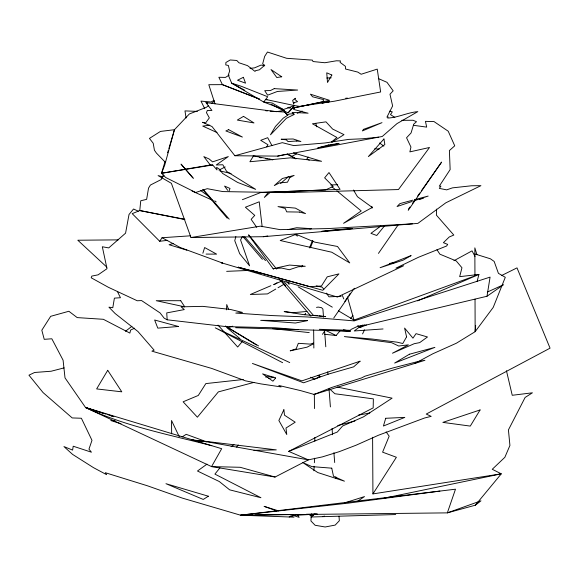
<?xml version="1.0" encoding="UTF-8"?>
<svg xmlns="http://www.w3.org/2000/svg" width="579" height="579" viewBox="0 0 579 579"><rect width="100%" height="100%" fill="white"/><g stroke="black" fill="none" stroke-linecap="round" stroke-linejoin="round"><path stroke-width="0.87" d="M436.588 209.113L436.4 215.142L453.813 235.06L449.232 236.992L443.398 242.681L447.683 244.396L446.648 245.981L418.574 257.221L395.949 268.135L403.65 265.732L337.434 297.049L221.25 262.736L222.626 263.083L180.257 247.523L162.055 237.73L159.703 241.269L132.215 213.658L139.771 210.546L184.752 219.267M226.548 309.866L226.729 304.576L228.64 309.541M311.357 513.797L310.93 520.962L315.106 525.269L325.159 526.977L335.205 525.088L339.352 520.709L338.997 516.236M313.898 470.778L314.158 466.298M314.375 462.715L314.636 458.228M475.67 325.449L475.149 331.68L456.382 343.217L432.911 353.74L415.092 363.337M343.412 329.769L350.244 331.246L319.34 329.313L350.592 330.334L350.91 329.487L358.01 326.143L366.398 324.993L487.004 296.253L490.073 277.117L354.182 320.889L307.5 316.974L272.13 315.577L235.798 313.08L242.478 312.421L230.565 309.49L202.737 306.363L181.118 306.841L184.288 309.591L166.73 312.906L167.172 319.803L225.976 326.607L275.293 327.794L298.243 329.646M477.132 281.38L478.927 274.439L459.675 276.653L461.962 267.751L456.223 260.934L439.881 254.181L436.957 249.694M235.848 236.565L234.756 240.69L239.684 253.711L249.585 265.804L240.574 239.952L242.261 236.768M401.812 120.309L413.001 120.266L416.511 121.691L413.732 124.152L411.061 132.953L406.545 137.773L410.945 147.03L409.881 151.879L429.509 147.486L398.453 189.557L284.723 192.633L222.828 191.584L207.239 188.689L195.688 192.489L165.623 177.456L161.555 173.273L165.095 161.309M167.628 152.769L168.38 150.207M168.887 148.499L174.453 129.703L189.355 113.969L206.406 107.289L208.549 105.639M202.86 253.247L204.64 247.537L216.618 254.13L206.11 254.08M310.46 247.761L313.036 241.002M212.71 164.986L210.307 164.986L203.815 156.605L209.171 159.001L212.58 161.881L228.292 156.583L216.257 164.986L222.806 164.754L226.592 171.37L255.686 189.362L237.6 182.421L222.64 173.468L219.448 169.227L216.611 167.338L216.995 169.929L212.71 164.986L161.555 173.273L164.762 164.986L174.453 129.703L160.434 131.426L149.44 138.403L153.218 143.274L154.434 150.25L156.453 153.131L165.471 162.424M229.052 190.911L230.008 188.443L224.558 186.076L227.692 190.317M301.681 266.991L302.354 265.334M309.454 247.928L312.501 240.473M362.57 333.917L364.524 329.849M163.394 174.938L161.172 179.555L150.417 185.056L148.528 188.124L146.639 199.357L140.755 200.768L139.771 210.546L184.802 219.542M294.74 107.419L293.654 109.453L308.093 113.195L292.084 112.391L294.327 114.396L286.424 118.261L270.487 134.798L275.43 126.483L283.276 118.116L287.683 115.257L284.636 112.051L270.19 111.132M253.609 155.751L249.904 161.744L290.405 157.835L321.569 161.309L293.415 152.842M266.724 146.791L267.997 144.772L260.716 140.328L267.693 137.693L271.971 145.618M64.124 367.882L51.14 371.233L34.61 372.478L28.95 375.178L43.063 392.576L72.209 417.937L81.386 418.248L91.989 440.344L88.956 449.152L91.439 452.206L73.215 446.214L72.599 450.107L63.951 446.575L72.607 454.414L93.516 467.666L106.645 474.693L105.291 472.696L147.392 485.774L182.392 498.121L240.502 515.187L447.343 512.871L475.345 505.199L501.284 473.832L372.927 493.909L396.383 457.265L382.596 452.163L389.168 436.175L386.128 431.869M304.706 314.723L305.64 313.275M344.787 301.435L347.805 296.955M348.811 295.464L350.324 293.227M308.231 157.061L306.812 159.109L309.287 160.137M322.467 334.307L325.036 330.595M333.765 317.98L354.305 288.284M378.442 253.399L397.954 225.188M408.224 210.343L441.603 162.091L421.353 190.817M408.376 209.229L409.932 207.021M412.53 203.338L415.121 199.654M417.72 195.977L419.797 193.024M268.149 192.554L264.335 197.417L269.749 192.764M219.919 467.868L214.91 474.107L260.926 497.723L229.646 489.841L219.311 481.54L197.475 471.016L206.971 464.148M236.594 447.082L238.266 445.005M384.405 226.042L376.734 235.487L370.944 233.351L380.765 226.063M242.167 341.639L237.687 347.024L218.022 325.108M324.472 334.257L336.102 335.516L340.177 330.71M350.65 318.341L352.973 315.591M271.269 104.314L287.973 112.919L294.414 105.573L299.509 106.377L334.336 101.216L380.642 91.967L377.247 69.118L361.144 74.25L357.829 72.107L345.504 69.01L345.424 66.346L340.083 62.344L340.481 60.911L336.406 60.795L324.87 62.742L312.993 61.533L312.392 60.122L286.612 58.291L267.462 52.023L264.654 56.409L262.634 63.958L264.741 65.246L259.406 69.827L255.534 70.667L255.042 71.434L247.53 65.63L238.953 62.771L236.797 60.469L230.21 59.977L225.882 62.503L225.796 64.928L228.387 65.499L229.668 71.072L228.264 75.002L231.68 83.173L263.72 102.042L283.363 109.547L294.414 105.573L265.341 99.364M287.973 112.919L292.554 108.179L322.793 101.781L323.77 99.682L312.566 96.773L310.431 94.182L329.56 100.355L292.554 108.179M163.995 175.538L162.742 176.805L158.103 175.603L171.391 183.319L190.983 237.528L263.315 236.702L417.893 223.364L445.859 202.788L480.946 185.649L471.538 185.772L452.438 187.864L446.684 189.869L439.316 188.378L440.93 186.156L439.28 186.177L450.144 169.582L449.398 150.576L454.739 145.807L448.218 131.216L434.018 121.583L425.456 121.358L426.68 127.112L413.413 125.296M280.569 183.456L288.689 176.472M331.564 141.898L336.935 137.505L312.436 123.783L325.984 121.851L332.628 129.059L343.991 134.632L331.97 142.268M125.505 331.282L131.889 326.303M475.345 505.199L480.968 500.828L447.343 512.871L455.492 489.197L240.502 515.187L293.987 517.156L290.665 515.954M211.415 103.446L214.273 101.245M231.064 446.72L233.981 444.614M487.004 296.253L503.585 284.694L487.308 292.077M357.815 501.096L364.488 496.587L344.679 502.876M313.637 515.194L310.952 517.004L395.718 514.55M274.786 284.246L276.994 282.805M182.052 436.942L186.192 434.344L205.212 441.292L276.284 449.883L253.906 450.324M229.219 75.096L225.47 77.405L218.862 77.275L222.408 84.643L259.341 99.118M275.756 289.073L267.455 293.922L250.352 294.494L270.892 285.722M278.014 287.749L283.297 284.665M364.415 324.891L359.877 327.519L366.398 324.993M453.958 260.709L472.023 250.873L475.019 256.41M313.478 343.817L307.087 347.154L290.188 350.845L296.187 348.84L298.337 343.311L310.33 344.121L313.507 343.058M214.172 100.326L210.973 101.991L200.985 101.101L204.742 108.707M134.639 328.184L130.644 330.044L129.862 333.084L103.359 319.297L77.195 317.596L68.879 311.263L50.684 316.315L41.818 330.218L44.228 339.33L51.828 338.78L63.089 360.196L65.014 377.884L85.562 407.529L211.559 466.602L275.083 477.031L308.361 459.864L322.351 456.896L339.301 451.649L356.179 445.171L378.442 435.242L424.646 417.973L431.181 416.366L426.245 414.065L550.05 348.16L517.011 267.874L501.783 275.43M192.807 439.931L206.942 441.791L308.361 459.864L288.726 451.388L373.18 407.891L373.361 398.873L334.901 393.749L329.864 389.16M287.075 153.811L291.881 156.308L296.651 153.862M218.949 170.103L225.217 166.94M362.867 325.014L360.587 326.143L354.254 330.964L383.052 328.959M315.475 378.927L320.013 376.683L319.123 375.17M297.208 113.26L302.122 111.045M417.582 300.87L478.927 274.439L354.015 320.1L338.505 310.865M273.36 284.665L281.582 281.155M289.203 516.975L292.858 515.455L317.212 514.087L309.917 515.404L315.092 513.986M314.129 394.444L331.593 387.51L361.578 377.921L364.915 376.205L392.439 368.092L418.096 361.491L424.928 360.304L314.129 394.444L300.624 390.622L278.825 385.469L281.119 386.931L260.999 383.913L245.496 380.844L211.646 368.41L151.901 351.156L154.13 350.15L137.947 331.506L115.149 313.543L108.924 307.167L112.796 307.724L114.403 298.12L120.439 297.736L117.334 291.338M288.726 451.388L337.318 432.028L342.587 426.021L363.467 416.858L392.092 398.149L337.217 387.076M242.369 199.69L260.782 192.51L325.572 189.919L333.207 186.424L324.645 177.847L328.981 172.542L340.076 189.34L260.782 192.51M419.355 199.603L423.546 198.076M412.176 201.449L397.035 206.544L399.951 203.591L412.776 200.168M413.862 200.884L428.163 196.064L414.484 199.712M322.756 516.663L324.464 516.084M173.259 243.549L169.068 244.722L186.865 250.171M232.765 326.201L227.033 327.786L239.996 338.672M284.39 110.394L276.429 111.682L205.958 102.599L211.921 110.459L207.325 110.473L206.457 112.644L209.345 117.877L205.552 123.001L202.563 122.299L212.044 126.569L234.879 155.744L282.284 142.666L293.748 145.597L324.848 142.991L348.659 139.387L362.526 138.794L378.594 137.165M253.877 382.429L218.341 391.889L197.388 417.206L183.123 401.797L198.286 395.45L205.849 383.587L243.31 379.498M268.605 378.507L273.809 377.124M337.731 425.536L354.913 421.02M234.879 155.744L277.638 156.113L285.433 154.347M274.83 268.301L273.1 268.678L281.524 268.048L289.305 269.749L298.178 266.796L305.256 266.26L289.507 265.073L276.559 267.925M287.864 229.631L296.694 227.706L311.415 228.676L309.627 228.973M383.573 498.316L501.284 473.832L492.259 469.279L504.859 457.301L509.925 445.454L508.427 429.908L525.131 397.433L532.448 392.801L512.241 395.283L506.444 370.734M358.408 415.15L369.829 412.979M277.638 156.113L382.256 136.478L396.977 123.631L417.806 111.631C407.457 112.536 397.954 117.646 387.698 118.058L388.14 116.936L386.917 117.153L392.627 105.957L389.978 94.232L393.163 90.831L386.982 82.319L378.355 78.549M316.496 307.391L318.168 307.08L321.519 307.652L322.908 309.085L323.523 317.162M161.555 173.273L210.307 164.986M263.315 236.702L267.773 235.957M190.983 237.528L260.427 226.157L280.098 229.639L328.127 228.56L412.487 223.827M389.595 263.402L395.746 262.439M439.881 491.079L348.63 503.093L240.502 515.187L252.234 515.02M209.793 125.18L202.73 126.084L217.031 132.562M159.703 241.269L167.707 240.321M265.602 377.067L271.848 376.386M249.983 68.358L254.471 67.888L261.086 65.065L264.552 65.767M306.942 311.437L293.307 312.696L284.173 311.582L303.237 314.585L325.688 316.648L318.993 315.83M162.055 237.73L190.657 235.798M326.809 78.056L331.26 77.789M293.785 113.759L289.449 113.983L287.56 115.228L283.558 110.582M330.703 184.998L337.702 184.665M341.096 296.303L328.988 296.832L326.411 293.133M226.657 271.341L251.163 270.335L309.693 286.634L321.439 286.033L327.236 276.842L338.947 273.874L322.8 290.282L251.163 270.335M345.706 98.213L347.509 98.148M254.941 514.984L292.844 514.442M306.385 514.246L317.212 514.087M118.225 239.872L77.81 240.227L106.847 267.158M235.646 327.721L350.244 331.246M197.381 111.392L184.976 110.9L186.083 118.007M374.707 148.774L379.136 149.085M115.301 420.861L110.799 420.542L121.025 423.719M265.732 110.741L267.512 110.893M287.741 107.781L290.397 108.02L288.82 107.231M272.571 328.626L309.258 332.607M191.779 440.011L206.942 441.791M314.81 315.323L317.321 315.627M259.472 157.539L261.245 157.843M265.674 158.61L267.447 158.921M269.213 159.225L272.76 159.84M265.508 99.45L267.085 99.762M253.218 155.838L272.745 159.674M316.192 285.917L322.293 287.22L323.835 289.435M219.89 170.899L231.101 173.526M211.798 445.714C169.307 434.655 125.448 426.39 85.562 407.529L221.685 448.703L211.559 466.602L240.184 467.289L275.083 477.031M389.703 111.117L392.301 111.877L390.478 114.591L394.849 117.45M474.867 253.957L490.399 258.791L494.169 261.44L498.418 273.339L505.293 277.298L493.221 307.398L475.149 331.68L475.033 299.148M278.622 510.91L264.082 506.35L276.545 510.852M292.308 515.194L299.148 517.344L297.7 515.194M295.934 235.465L297.628 236M106.095 414.137L85.562 407.529L102.606 413.08M107.81 414.687L113.795 416.612M111.132 415.852L113.687 416.677M205.958 102.599L207.6 103.228M259.305 98.922L222.408 84.643L208.787 84.7L214.99 103.844M192.047 191.034L212.956 200.457M138.287 211.197L133.546 209.005L129.023 214.476L125.571 233.171L108.736 247.906L102.324 246.763L107.014 268.685L98.112 274.837L91.808 276.096L91.2 277.79L108.36 287.278L137.237 300.762L141.565 300.566L160.057 312.913L164.154 318.132L167.172 319.803M289.724 362.563L215.236 327.83L282.632 362.693M317.56 375.539L320.013 376.683M325.695 330.406L336.102 335.516M310.706 377.226L314.723 379.296M287.068 154.18L295.876 158.805M244.794 90.281L231.68 83.173L241.371 86.314L267.715 96.744L263.72 102.042L272.079 102.968L283.363 109.547M298.185 286.851L332.303 307.167M225.47 326.057L258.589 345.931M291.881 156.308L295.992 158.805M225.535 326.23L256.454 345.012M379.542 142.999L383.855 146.118M200.624 190.484L209.106 196.715M214.758 200.87L216.17 201.905M331.919 186.771L335.407 189.644M336.804 190.802L361.216 210.944L343.557 223.32L372.239 207.448L357.446 196.708L353.479 190.021M357.829 325.651L359.045 326.874M193.531 178.397L181.039 164.132L192.749 177.825M203.649 189.948L229.226 219.159M244.685 236.818L265.508 260.593M284.542 282.328L313.688 315.62M202.693 189.471L227.272 218.232M243.071 236.724L262.388 259.327M279.36 279.187L310.959 316.17M248.76 234.915L276.646 269.04M286.887 281.575L289.16 284.361L288.356 281.915M248.601 235.038L273.505 269.221M281.459 280.135L285.693 285.954M256.721 227.301L251.141 219.347L254.76 215.388L245.38 207.224L259.24 201.796L262.157 226.751M179.215 436.631L171.522 420.492L171.652 433.772M342.406 295.587L343.767 298.93M476.93 254.717L474.845 247.87L474.946 275.647M315.736 123.392L316.72 126.787M347.393 296.897L354.015 320.1M371.834 206.319L372.131 208.085M333.902 452.684L334.691 462.527M335.842 476.85L335.986 478.645M324.558 330.623L325.796 346.778M327.721 371.906L327.924 374.599M329.024 388.958L330.399 406.914M332.049 428.453L332.527 434.735M313.652 329.95L313.847 348.03M314.332 394.111L314.484 408.571M314.795 437.492L314.831 441.104M372.608 437.268L372.927 493.909M294.125 102.599L293.691 104.148L292.656 100.399L295.355 98.235L294.986 99.53L297.534 101.643L294.125 102.599M385.715 418.284L383.421 426.028L404.793 417.394L385.715 418.284M283.869 409.751L278.861 420.484L286.757 434.503L285.997 428.019L295.21 422.2L284.506 415.194L283.869 409.751M289.775 177.63L287.474 182.197L279.505 182.899L274.308 185.562L282.32 178.513L294.132 175.394L289.775 177.63M406.574 336.862L402.774 343.513L397.172 342.182L372.941 339.128L344.375 336.587L391.599 342.688L398.67 346.01L408.369 344.852L392.461 353.226L414.246 343.694L419.695 342.616L427.476 336.985L416.048 333.649L412.95 338.172L404.591 328.047L406.574 336.862M331.854 75.031L327.504 82.471L326.73 72.816L331.854 75.031M107.716 370.307L96.642 388.922L121.785 391.824L107.716 370.307M480.085 409.946L470.286 426.093L442.848 422.388L480.085 409.946M363.532 129.341L362.367 130.926L382.002 122.647L363.532 129.341M275.626 377.978L272.926 381.192L262.613 373.875L275.626 377.978M383.928 138.989L368.353 156.583L384.854 144.504L383.928 138.989M360.051 361.202L353.675 366.847L328.445 374.099L303.613 382.791L252.422 363.453L301.883 380.873L360.051 361.202M208.368 496.217L203.236 499.445L165.97 483.697L208.368 496.217M243.498 116.365L237.332 120.07L253.978 122.943L243.498 116.365M409.404 354.239L394.639 363.062L434.894 347.371L409.404 354.239M410.989 255.643L403.085 260.166L380.099 267.715L410.989 255.643M274.236 88.63L270.407 90.563L264.712 90.671L267.643 95.18L277.392 91.46L297.649 90.049L274.236 88.63M243.361 77.304L237.52 80.235L245.554 83.144L243.361 77.304M228.669 129.667L225.853 130.955L242.391 137.064L228.669 129.667M296.05 234.271L280.193 240.502L331.731 252.212L349.738 262.917L337.514 246.48L314.665 242.109L296.05 234.271M324.11 102.367L322.054 103.142L329.263 101.738L324.11 102.367M328.59 144.945L317.791 147.891L339.099 143.483L328.59 144.945M307.427 320.614L295.384 323.024L260.673 320.346L307.427 320.614M281.72 76.775L276.813 77.528L271.023 69.567L281.72 76.775M336.348 229.711L321.692 231.368L352.604 228.524L336.348 229.711M297.693 191.511L281.314 192.351L297.693 191.511M178.426 326.484L157.799 328.141L154.644 320.013L178.426 326.484M296.557 141.015L288.038 141.594L286.337 139.836L281.162 139.242L293.155 138.982L300.899 141.508L296.557 141.015M180.728 300.711L156.25 300.696L184.744 306.848L180.728 300.711M299.459 212.059L286.706 211.863L285.208 208.426L278.007 206.587L295.326 208.107L305.509 213.608L299.459 212.059M331.753 468.172L311.878 466.616L302.694 462.512L317.784 472.551L344.44 481.171L333.504 476.285L331.753 468.172M261.867 273.635L238.251 267.187L261.867 273.635"/></g></svg>
